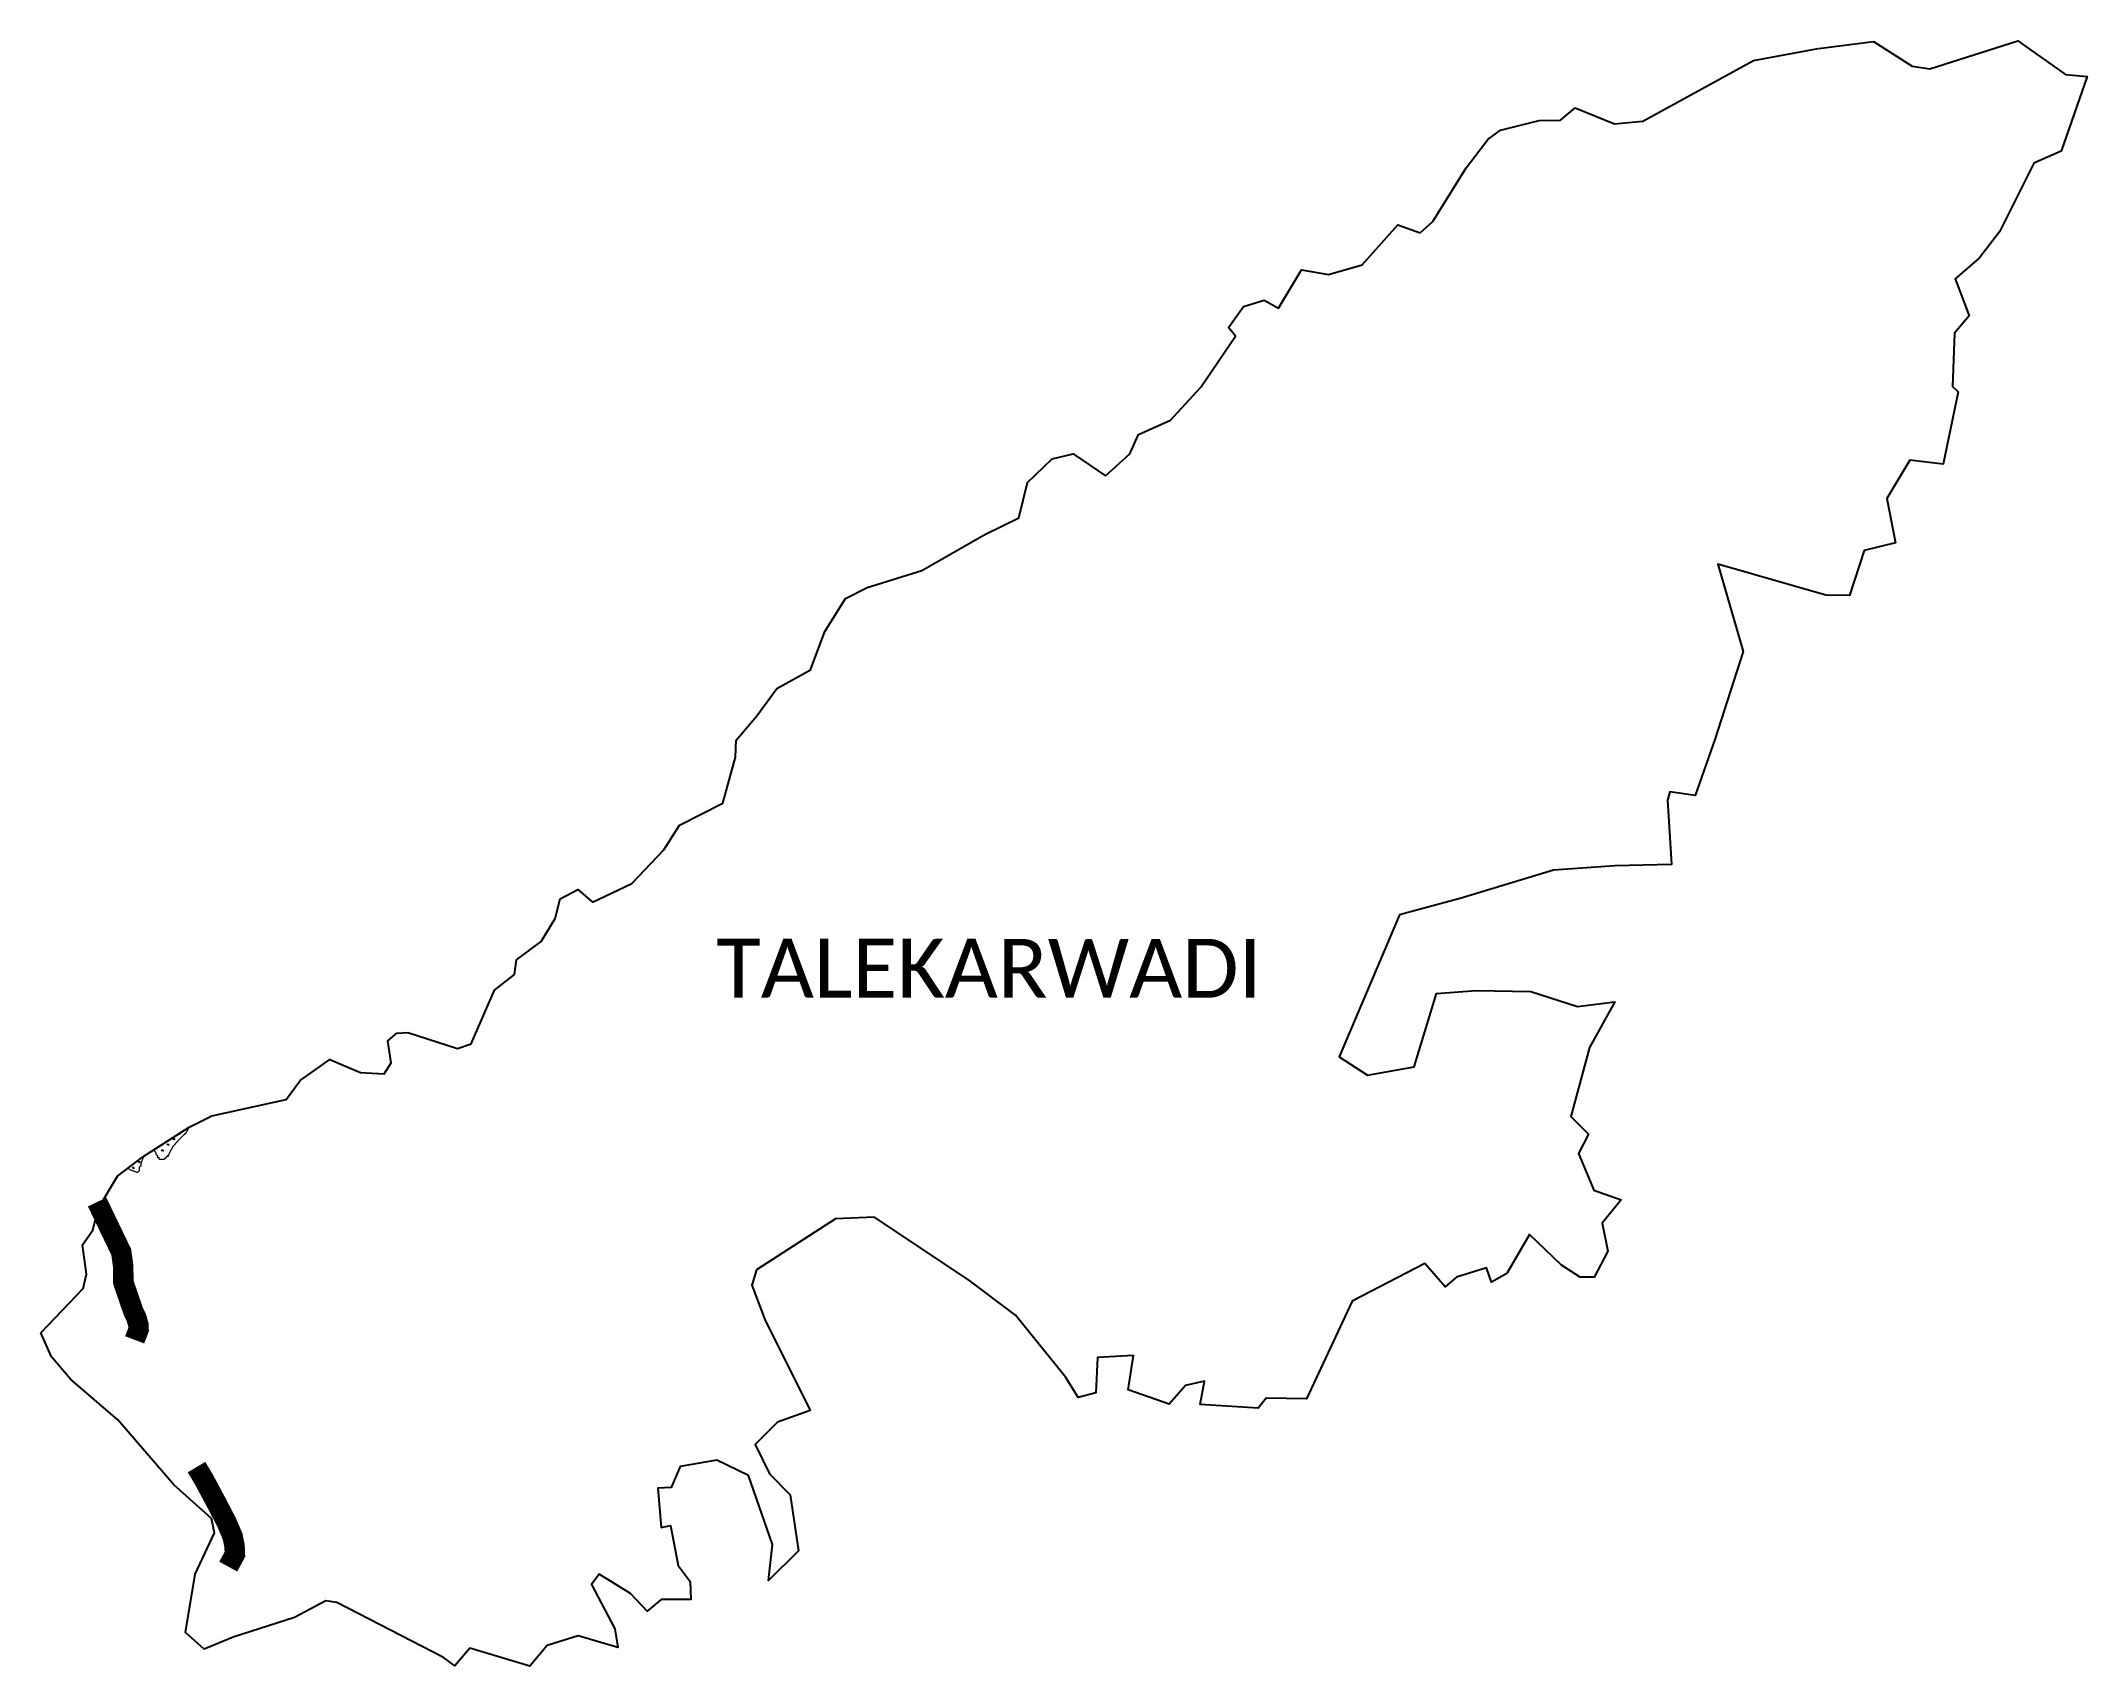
# Model space of a CAD drawing. Header units: metres. Extents: x 349608 to 354608, y 1756835 to 1760807.
import ezdxf

# ---------------------------------------------------------------- set-up
doc = ezdxf.new("R2010")
doc.units = ezdxf.units.M
for name, color, linetype in [('MANGROOVES', 112, 'Continuous'), ('UNPROTECTED', 130, 'Continuous'), ('UNPROTECTED DUE TO CREEK', 150, 'Continuous'), ('village', 3, 'Continuous'), ('VILLAGE NAME', 250, 'Continuous')]:
    doc.layers.add(name, color=color, linetype=linetype)
pattern_1 = [(90, (0, 0), (-14.14213562, 14.14213562), [3.75, -24.53427126]), (45, (0, 0), (-14.14213562, 14.14213562), [3.75, -16.25]), (135, (0, 0), (-14.14213562, -14.14213562), [3.75, -16.25])]

msp = doc.modelspace()

# ---------------------------------------------------------------- hatches: boundary and pattern name
at = {"layer": 'MANGROOVES'}
h = msp.add_hatch(dxfattribs=at)
h.set_pattern_fill('GRASS', color=256, scale=20)
h.set_pattern_definition(pattern_1)
h.paths.add_polyline_path([(349930.8, 1758105.3), (349945.6, 1758122.1), (349962.3, 1758138.2), (349970.4, 1758152.6), (349969.9, 1758152.3), (349884.7, 1758097.9), (349884.7, 1758093.9), (349888.8, 1758089.8), (349888.7, 1758085.8), (349892.8, 1758081.7), (349892.8, 1758077.7), (349896.8, 1758077.6), (349896.8, 1758073.6), (349900.9, 1758073.6), (349905, 1758073.6), (349909, 1758073.5), (349913.1, 1758077.6), (349917.2, 1758081.6), (349919.2, 1758081.6), (349921.6, 1758088.7)])
h = msp.add_hatch(dxfattribs=at)
h.set_pattern_fill('GRASS', color=256, scale=20)
h.set_pattern_definition(pattern_1)
h.paths.add_polyline_path([(349861.7, 1758083.2), (349856.7, 1758080), (349820.5, 1758052.1), (349824.1, 1758048.7), (349843.9, 1758041.2), (349848, 1758045.3), (349848, 1758053.4), (349852.1, 1758057.5), (349852.1, 1758061.5), (349856.2, 1758073.7), (349860.3, 1758081.8)])

# ---------------------------------------------------------------- linework, layer by layer
at = {"color": 3}
for points in [[(354085.5, 1760805.2), (354179.9, 1760744.6), (354223.1, 1760738.4), (354438.4, 1760806.5), (354555.1, 1760724.8), (354607.5, 1760719.2), (354544.6, 1760537.5), (354477.6, 1760508.1), (354393.9, 1760339.9), (354344.8, 1760276.2), (354285.5, 1760224.9), (354319.2, 1760135.1), (354283.8, 1760092.6), (354278.7, 1759962.2), (354292.9, 1759948.8), (354255.9, 1759771.9), (354174.8, 1759782.1), (354117.9, 1759688.1), (354139.6, 1759579.9), (354062.6, 1759560.9), (354026.7, 1759451.1), (353969.2, 1759452.4), (353705.1, 1759528.3), (353766.9, 1759314.8), (353698.2, 1759099.8), (353650.1, 1758962.8), (353587.9, 1758971.2), (353582.5, 1758951.5), (353592.2, 1758793.9), (353453.3, 1758790.8), (353303.9, 1758780), (353078.5, 1758711.5), (352927.1, 1758670.9), (352780.2, 1758324.2), (352849.2, 1758278.9), (352963.2, 1758299.8), (353018.2, 1758478.9), (353114.8, 1758486.5), (353248.5, 1758483.6), (353362.3, 1758446.6), (353453.7, 1758458.7), (353391.6, 1758347), (353346.3, 1758178.5), (353389, 1758135), (353364.7, 1758087.6), (353402, 1757997.9), (353469.5, 1757974.3), (353422.5, 1757917.6), (353436.7, 1757849.4), (353402.8, 1757785.8), (353368.8, 1757785.7), (353323.7, 1757815.3), (353245.4, 1757890.2), (353189.8, 1757794.4), (353152, 1757773.1), (353140.1, 1757808.7), (353066.4, 1757785.2), (353038.8, 1757762.3), (352989.4, 1757818.6), (352812.1, 1757727.2), (352700.5, 1757487.9), (352601.9, 1757490), (352582.5, 1757465.5), (352440.7, 1757474.3), (352451, 1757531.1), (352404.2, 1757520.6), (352364.5, 1757474.9), (352264.1, 1757510.3), (352277.9, 1757593.8), (352189.9, 1757589.7), (352185.6, 1757503.3), (352142.5, 1757491.9), (352111.8, 1757540.8), (351989.3, 1757692.7), (351877.4, 1757776.6), (351645, 1757932.5), (351549.5, 1757928.1), (351356.5, 1757803.2), (351344.7, 1757766.2), (351376.7, 1757682.1), (351487.2, 1757460.1), (351407.6, 1757431.3), (351353, 1757376.9), (351388.1, 1757305.2), (351438.7, 1757253.9), (351459.1, 1757117), (351385.8, 1757044.7), (351395.3, 1757132.5), (351336.7, 1757301.3), (351259.8, 1757338.8), (351169.5, 1757323.3), (351148, 1757271.8), (351115, 1757269.7), (351123.5, 1757173.9), (351146.4, 1757179.1), (351165.3, 1757081.2), (351194.2, 1757041.8), (351195.9, 1756998.2), (351123.4, 1756998.1), (351089.4, 1756969.2), (351048.2, 1757012.6), (350971.6, 1757059.5), (350953.1, 1757034.5), (351010, 1756926.6), (351017.4, 1756880.5), (350920.2, 1756909), (350845, 1756885.9), (350802.2, 1756835.2), (350655.7, 1756879.3), (350619.4, 1756835.5), (350591.2, 1756856.3), (350330.8, 1756990.7), (350304.2, 1756994.7), (350227.2, 1756954.1), (350077.4, 1756906), (350006.5, 1756876.3), (349961.3, 1756916.9), (349984.6, 1757059.6), (350032.3, 1757160.6), (350024.3, 1757195.9), (349932.3, 1757278.3), (349795.7, 1757437.3), (349680.2, 1757536.5), (349633.4, 1757590.8), (349607.8, 1757649.9), (349711, 1757758.1), (349719.6, 1757793), (349709.3, 1757865), (349734.7, 1757900.5), (349747.4, 1757953.4), (349794.8, 1758032.2), (349856.7, 1758080), (349969.9, 1758152.3), (350025.2, 1758179.8), (350207.2, 1758220.1), (350241.3, 1758266.1), (350314, 1758317.1), (350388.5, 1758285.8), (350446.3, 1758282.7), (350463.5, 1758309.2), (350455.3, 1758363.4), (350477.5, 1758382.1), (350504.1, 1758383.8), (350626, 1758344.6), (350659.5, 1758355.7), (350716.2, 1758486.7), (350765.4, 1758524.8), (350770.1, 1758561.4), (350830.2, 1758606.2), (350864.7, 1758661.7), (350876.5, 1758710.2), (350920.1, 1758732.5), (350955.6, 1758702.3), (351051.6, 1758747.5), (351129.9, 1758829.6), (351168, 1758890.1), (351274.3, 1758943.9), (351305, 1759056.3), (351307, 1759097.6), (351357.3, 1759157.6), (351406.2, 1759224.2), (351488.3, 1759269.4), (351523.4, 1759363.2), (351573.4, 1759444.2), (351626.9, 1759470.5), (351760, 1759512.6), (351914.1, 1759600.1), (351997.2, 1759641.5), (352018.7, 1759727.5), (352078.6, 1759785.3), (352130.4, 1759797.7), (352209, 1759743.4), (352268.8, 1759797.4), (352289.7, 1759844.6), (352367.7, 1759879.9), (352441.7, 1759960.2), (352526.9, 1760084.8), (352509.3, 1760106.6), (352545.9, 1760157.4), (352596.8, 1760172.7), (352631.9, 1760153.7), (352688, 1760246.8), (352753.8, 1760235.7), (352836.6, 1760259.3), (352923.5, 1760357.4), (352977.7, 1760337.3), (353009, 1760365.3), (353090.5, 1760496.2), (353143, 1760566), (353174.1, 1760588.3), (353268.9, 1760611.8), (353321.1, 1760613)], [(353357, 1760643.1), (353453, 1760603.7), (353521.9, 1760610.1), (353792.1, 1760758.5), (353950.5, 1760787.9)], [(353321.1, 1760613), (353357, 1760643.1)]]:
    msp.add_lwpolyline(points, dxfattribs=at)
at = {"layer": 'MANGROOVES', "const_width": 3.05, "flags": 128}
for points in [[(349884.7, 1758097.9), (349884.7, 1758093.9), (349888.8, 1758089.8), (349888.7, 1758085.8), (349892.8, 1758081.7), (349892.8, 1758077.7), (349896.8, 1758077.6), (349896.8, 1758073.6), (349900.9, 1758073.6), (349905, 1758073.6), (349909, 1758073.5), (349913.1, 1758077.6), (349917.2, 1758081.6), (349919.2, 1758081.6), (349921.6, 1758088.7), (349930.8, 1758105.3), (349945.6, 1758122.1), (349962.3, 1758138.2), (349970.4, 1758152.6)], [(349820.5, 1758052.1), (349824.1, 1758048.7), (349843.9, 1758041.2), (349848, 1758045.3), (349848, 1758053.4), (349852.1, 1758057.5), (349852.1, 1758061.5), (349856.2, 1758073.7), (349860.3, 1758081.8), (349861.7, 1758083.2)]]:
    msp.add_lwpolyline(points, dxfattribs=at)
at = {"layer": 'UNPROTECTED', "const_width": 50, "flags": 128}
for points in [[(349745.2, 1757969.3), (349765.4, 1757927.3), (349788.1, 1757880.1), (349797.2, 1757861.2)], [(349809.1, 1757793.1), (349809.3, 1757772.9), (349814.7, 1757757.1), (349821.6, 1757737), (349833.5, 1757702.2), (349840.5, 1757688.2), (349846.2, 1757668.6), (349846.5, 1757657.6), (349842.5, 1757647.1), (349836.9, 1757632.4)], [(349988, 1757321.5), (350006.1, 1757291.2), (350037.4, 1757232.8), (350061.7, 1757186), (350076.3, 1757151.8), (350080.9, 1757129.2), (350081.8, 1757108.3), (350076.3, 1757098.1), (350065.5, 1757078.3)]]:
    msp.add_lwpolyline(points, dxfattribs=at)
at = {"layer": 'UNPROTECTED DUE TO CREEK', "const_width": 50, "flags": 128}
msp.add_lwpolyline([(349797.2, 1757861.2), (349804, 1757847.1), (349808.8, 1757813.2), (349809.1, 1757793.1)], dxfattribs=at)
at = {"layer": 'village'}
msp.add_lwpolyline([(353951.2, 1760788.1), (354085.5, 1760805.2)], dxfattribs=at)

# ---------------------------------------------------------------- texts
at = {"layer": 'VILLAGE NAME', "insert": (351257.9, 1758612.6), "char_height": 143.7, "attachment_point": 1, "rotation": 359.9793}
msp.add_mtext_dynamic_manual_height_columns('{\\fCalibri|b0|i0|c0|p34;TALEKARWADI}', width=1418, gutter_width=718.5, heights=[0], dxfattribs=at)

doc.saveas('drawing.dxf')
